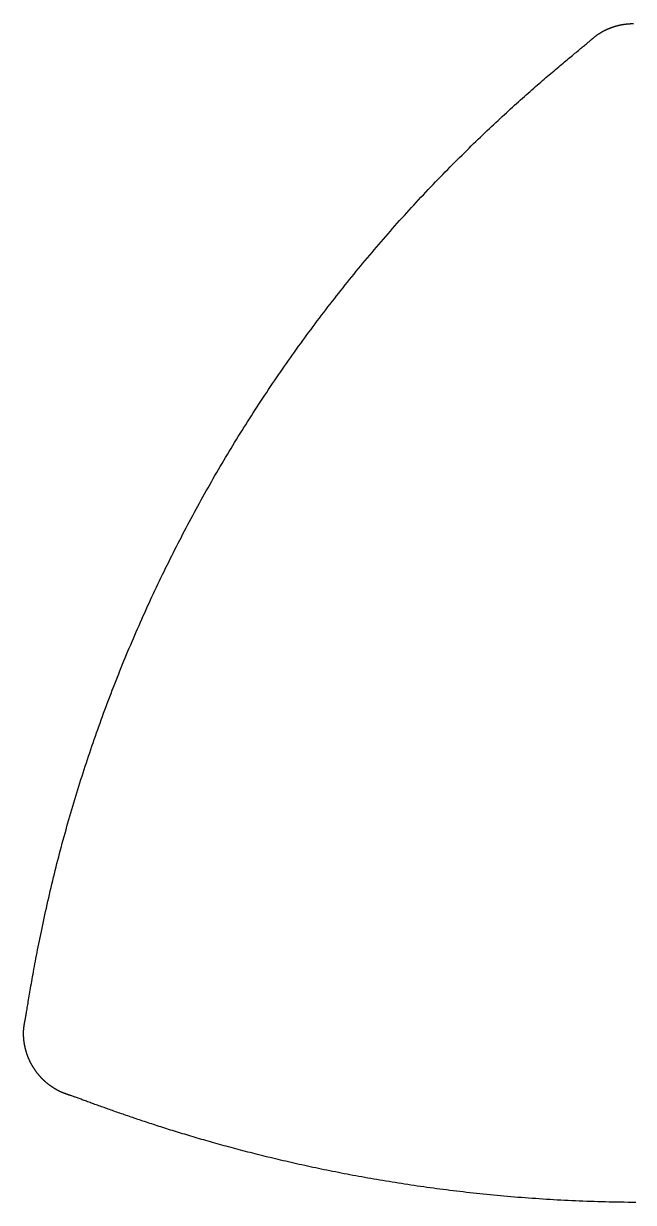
# Model space of a CAD drawing. Extents: x -3 to 136, y 0 to 121.
# Drawn here: x 76.32 to 83.33, y 10.39 to 23.94 of the extents above; entities that cross this region are included whole.
import ezdxf

# ---------------------------------------------------------------- set-up
doc = ezdxf.new("R2010")
doc.units = 0
doc.layers.get('0').update_dxf_attribs({"linetype": 'CONTINUOUS'})

msp = doc.modelspace()

# ---------------------------------------------------------------- linework, layer by layer
for points in [[(82.8388, 23.7524, 0), (82.8413, 23.7547, 0), (82.8437, 23.757, 0), (82.8462, 23.7592, 0), (82.8488, 23.7615, 0), (82.8513, 23.7638, 0), (82.8538, 23.766, 0), (82.8564, 23.7682, 0), (82.8589, 23.7704, 0), (82.8615, 23.7726, 0), (82.8641, 23.7748, 0), (82.8666, 23.777, 0), (82.8692, 23.7792, 0), (82.8719, 23.7813, 0), (82.8745, 23.7834, 0), (82.8771, 23.7856, 0), (82.8798, 23.7877, 0), (82.8824, 23.7898, 0), (82.8851, 23.7918, 0), (82.8878, 23.7939, 0), (82.8904, 23.7959, 0), (82.8931, 23.798, 0), (82.8958, 23.8, 0), (82.8986, 23.802, 0), (82.9013, 23.804, 0), (82.904, 23.806, 0), (82.9068, 23.808, 0), (82.9095, 23.8099, 0), (82.9123, 23.8119, 0), (82.9151, 23.8138, 0), (82.9179, 23.8157, 0), (82.9207, 23.8176, 0), (82.9235, 23.8195, 0), (82.9263, 23.8214, 0), (82.9291, 23.8232, 0), (82.9319, 23.8251, 0), (82.9348, 23.8269, 0), (82.9376, 23.8287, 0), (82.9405, 23.8305, 0), (82.9434, 23.8323, 0), (82.9462, 23.8341, 0), (82.9491, 23.8359, 0), (82.952, 23.8376, 0), (82.9549, 23.8393, 0), (82.9578, 23.8411, 0), (82.9608, 23.8428, 0), (82.9637, 23.8445, 0), (82.9666, 23.8461, 0), (82.9696, 23.8478, 0), (82.9725, 23.8495, 0), (82.9755, 23.8511, 0), (82.9785, 23.8527, 0), (82.9814, 23.8543, 0), (82.9844, 23.8559, 0), (82.9874, 23.8575, 0), (82.9904, 23.8591, 0), (82.9934, 23.8606, 0), (82.9965, 23.8621, 0), (82.9995, 23.8637, 0), (83.0025, 23.8652, 0), (83.0056, 23.8667, 0), (83.0086, 23.8681, 0), (83.0117, 23.8696, 0), (83.0147, 23.8711, 0), (83.0178, 23.8725, 0), (83.0209, 23.8739, 0), (83.024, 23.8753, 0), (83.027, 23.8767, 0), (83.0301, 23.8781, 0), (83.0332, 23.8795, 0), (83.0364, 23.8808, 0), (83.0395, 23.8822, 0), (83.0426, 23.8835, 0), (83.0457, 23.8848, 0), (83.0489, 23.8861, 0), (83.052, 23.8873, 0), (83.0552, 23.8886, 0), (83.0583, 23.8899, 0), (83.0615, 23.8911, 0), (83.0646, 23.8923, 0), (83.0678, 23.8935, 0), (83.071, 23.8947, 0), (83.0742, 23.8959, 0), (83.0774, 23.897, 0), (83.0805, 23.8982, 0), (83.0837, 23.8993, 0), (83.0869, 23.9004, 0), (83.0901, 23.9015, 0), (83.0934, 23.9026, 0), (83.0966, 23.9037, 0), (83.0998, 23.9047, 0), (83.103, 23.9058, 0), (83.1063, 23.9068, 0), (83.1095, 23.9078, 0), (83.1127, 23.9088, 0), (83.116, 23.9098, 0), (83.1192, 23.9107, 0), (83.1225, 23.9117, 0), (83.1257, 23.9126, 0), (83.129, 23.9135, 0), (83.1323, 23.9144, 0), (83.1355, 23.9153, 0), (83.1388, 23.9162, 0), (83.1421, 23.9171, 0), (83.1454, 23.9179, 0), (83.1486, 23.9188, 0), (83.1519, 23.9196, 0), (83.1552, 23.9204, 0), (83.1585, 23.9212, 0), (83.1618, 23.9219, 0), (83.1651, 23.9227, 0), (83.1684, 23.9234, 0), (83.1717, 23.9241, 0), (83.175, 23.9249, 0), (83.1784, 23.9256, 0), (83.1817, 23.9262, 0), (83.185, 23.9269, 0), (83.1883, 23.9275, 0), (83.1917, 23.9282, 0), (83.195, 23.9288, 0), (83.1983, 23.9294, 0), (83.2017, 23.93, 0), (83.205, 23.9306, 0), (83.2083, 23.9311, 0), (83.2117, 23.9317, 0), (83.215, 23.9322, 0), (83.2184, 23.9327, 0), (83.2217, 23.9332, 0), (83.2251, 23.9337, 0), (83.2284, 23.9342, 0), (83.2318, 23.9346, 0), (83.2352, 23.9351, 0), (83.2385, 23.9355, 0), (83.2419, 23.9359, 0), (83.2453, 23.9363, 0), (83.2486, 23.9367, 0), (83.252, 23.937, 0), (83.2554, 23.9374, 0), (83.2587, 23.9377, 0), (83.2621, 23.938, 0), (83.2655, 23.9384, 0), (83.2689, 23.9386, 0), (83.2723, 23.9389, 0), (83.2756, 23.9392, 0), (83.279, 23.9394, 0), (83.2824, 23.9396, 0), (83.2858, 23.9399, 0), (83.2892, 23.9401, 0), (83.2926, 23.9402, 0), (83.296, 23.9404, 0), (83.2993, 23.9406, 0), (83.3027, 23.9407, 0), (83.3061, 23.9408, 0), (83.3095, 23.9409, 0), (83.3129, 23.941, 0), (83.3163, 23.9411, 0), (83.3197, 23.9411, 0), (83.3231, 23.9412, 0), (83.3265, 23.9412, 0), (83.3299, 23.9412, 0)], [(76.3327, 12.4835, 0), (76.3337, 12.488, 0), (76.3348, 12.4934, 0), (76.336, 12.4997, 0), (76.3374, 12.507, 0), (76.3388, 12.5152, 0), (76.3404, 12.5242, 0), (76.3422, 12.5342, 0), (76.344, 12.5451, 0), (76.346, 12.5568, 0), (76.3481, 12.5694, 0), (76.3503, 12.5829, 0), (76.3527, 12.5972, 0), (76.3552, 12.6123, 0), (76.3578, 12.6283, 0), (76.3606, 12.645, 0), (76.3635, 12.6626, 0), (76.3665, 12.6809, 0), (76.3697, 12.7, 0), (76.373, 12.7199, 0), (76.3765, 12.7406, 0), (76.3801, 12.7619, 0), (76.3838, 12.784, 0), (76.3877, 12.8069, 0), (76.3918, 12.8304, 0), (76.3959, 12.8547, 0), (76.4003, 12.8796, 0), (76.4048, 12.9052, 0), (76.4094, 12.9315, 0), (76.4142, 12.9584, 0), (76.4191, 12.986, 0), (76.4242, 13.0142, 0), (76.4294, 13.043, 0), (76.4348, 13.0725, 0), (76.4404, 13.1026, 0), (76.4461, 13.1332, 0), (76.4519, 13.1644, 0), (76.458, 13.1962, 0), (76.4642, 13.2286, 0), (76.4705, 13.2615, 0), (76.477, 13.2949, 0), (76.4837, 13.3289, 0), (76.4906, 13.3634, 0), (76.4976, 13.3984, 0), (76.5048, 13.4339, 0), (76.5122, 13.4698, 0), (76.5197, 13.5063, 0), (76.5274, 13.5432, 0), (76.5353, 13.5805, 0), (76.5433, 13.6183, 0), (76.5515, 13.6565, 0), (76.5599, 13.6952, 0), (76.5685, 13.7342, 0), (76.5773, 13.7736, 0), (76.5862, 13.8132, 0), (76.5951, 13.8528, 0), (76.6042, 13.8923, 0), (76.6133, 13.9317, 0), (76.6226, 13.9712, 0), (76.6319, 14.0106, 0), (76.6413, 14.0499, 0), (76.6508, 14.0893, 0), (76.6603, 14.1286, 0), (76.67, 14.1678, 0), (76.6797, 14.2071, 0), (76.6896, 14.2463, 0), (76.6995, 14.2854, 0), (76.7095, 14.3245, 0), (76.7196, 14.3636, 0), (76.7298, 14.4027, 0), (76.74, 14.4417, 0), (76.7504, 14.4807, 0), (76.7608, 14.5197, 0), (76.7714, 14.5586, 0), (76.782, 14.5975, 0), (76.7927, 14.6363, 0), (76.8034, 14.6752, 0), (76.8143, 14.7139, 0), (76.8253, 14.7527, 0), (76.8363, 14.7914, 0), (76.8475, 14.8301, 0), (76.8587, 14.8688, 0), (76.87, 14.9074, 0), (76.8814, 14.946, 0), (76.8929, 14.9846, 0), (76.9044, 15.0231, 0), (76.9161, 15.0616, 0), (76.9278, 15.1001, 0), (76.9397, 15.1385, 0), (76.9516, 15.1769, 0), (76.9636, 15.2153, 0), (76.9757, 15.2536, 0), (76.9878, 15.2919, 0), (77.0001, 15.3302, 0), (77.0125, 15.3685, 0), (77.0249, 15.4067, 0), (77.0374, 15.4449, 0), (77.05, 15.483, 0), (77.0627, 15.5212, 0), (77.0755, 15.5593, 0), (77.0884, 15.5973, 0), (77.1014, 15.6354, 0), (77.1144, 15.6734, 0), (77.1276, 15.7114, 0), (77.1408, 15.7493, 0), (77.1541, 15.7872, 0), (77.1675, 15.8251, 0), (77.181, 15.863, 0), (77.1946, 15.9008, 0), (77.2082, 15.9386, 0), (77.222, 15.9764, 0), (77.2358, 16.0141, 0), (77.2497, 16.0519, 0), (77.2638, 16.0895, 0), (77.2779, 16.1272, 0), (77.2921, 16.1648, 0), (77.3063, 16.2024, 0), (77.3207, 16.24, 0), (77.3352, 16.2776, 0), (77.3497, 16.3151, 0), (77.3643, 16.3526, 0), (77.3791, 16.39, 0), (77.3939, 16.4275, 0), (77.4088, 16.4649, 0), (77.4237, 16.5023, 0), (77.4388, 16.5396, 0), (77.454, 16.5769, 0), (77.4692, 16.6142, 0), (77.4846, 16.6515, 0), (77.5, 16.6888, 0), (77.5155, 16.726, 0), (77.5311, 16.7632, 0), (77.5468, 16.8003, 0), (77.5625, 16.8374, 0), (77.5784, 16.8744, 0), (77.5943, 16.9115, 0), (77.6103, 16.9485, 0), (77.6264, 16.9854, 0), (77.6426, 17.0223, 0), (77.6589, 17.0592, 0), (77.6752, 17.096, 0), (77.6916, 17.1328, 0), (77.7082, 17.1695, 0), (77.7248, 17.2062, 0), (77.7414, 17.2429, 0), (77.7582, 17.2795, 0), (77.7751, 17.3161, 0), (77.792, 17.3527, 0), (77.809, 17.3892, 0), (77.8261, 17.4257, 0), (77.8433, 17.4621, 0), (77.8605, 17.4985, 0), (77.8779, 17.5348, 0), (77.8953, 17.5711, 0), (77.9128, 17.6074, 0), (77.9304, 17.6436, 0), (77.9481, 17.6798, 0), (77.9659, 17.7159, 0), (77.9837, 17.752, 0), (78.0016, 17.7881, 0), (78.0196, 17.8241, 0), (78.0377, 17.8601, 0), (78.0559, 17.896, 0), (78.0741, 17.9319, 0), (78.0925, 17.9677, 0), (78.1109, 18.0035, 0), (78.1294, 18.0393, 0), (78.1479, 18.075, 0), (78.1666, 18.1107, 0), (78.1853, 18.1463, 0), (78.2041, 18.1819, 0), (78.223, 18.2174, 0), (78.242, 18.2529, 0), (78.2611, 18.2884, 0), (78.2802, 18.3238, 0), (78.2994, 18.3591, 0), (78.3187, 18.3945, 0), (78.3381, 18.4297, 0), (78.3576, 18.465, 0), (78.3771, 18.5001, 0), (78.3967, 18.5353, 0), (78.4164, 18.5704, 0), (78.4362, 18.6054, 0), (78.4561, 18.6404, 0), (78.476, 18.6754, 0), (78.496, 18.7103, 0), (78.5161, 18.7452, 0), (78.5363, 18.78, 0), (78.5566, 18.8147, 0), (78.5769, 18.8495, 0), (78.5973, 18.8842, 0), (78.6178, 18.9188, 0), (78.6384, 18.9534, 0), (78.6591, 18.9879, 0), (78.6798, 19.0224, 0), (78.7006, 19.0568, 0), (78.7215, 19.0912, 0), (78.7425, 19.1256, 0), (78.7635, 19.1599, 0), (78.7846, 19.1941, 0), (78.8058, 19.2284, 0), (78.8271, 19.2625, 0), (78.8485, 19.2966, 0), (78.8699, 19.3307, 0), (78.8914, 19.3647, 0), (78.913, 19.3987, 0), (78.9347, 19.4326, 0), (78.9564, 19.4664, 0), (78.9783, 19.5002, 0), (79.0002, 19.534, 0), (79.0222, 19.5677, 0), (79.0442, 19.6014, 0), (79.0664, 19.635, 0), (79.0886, 19.6686, 0), (79.1109, 19.7021, 0), (79.1332, 19.7356, 0), (79.1557, 19.769, 0), (79.1782, 19.8023, 0), (79.2008, 19.8356, 0), (79.2235, 19.8689, 0), (79.2462, 19.9021, 0), (79.269, 19.9353, 0), (79.2919, 19.9684, 0), (79.3149, 20.0014, 0), (79.338, 20.0345, 0), (79.3611, 20.0674, 0), (79.3843, 20.1003, 0), (79.4076, 20.1332, 0), (79.431, 20.166, 0), (79.4544, 20.1987, 0), (79.4779, 20.2314, 0), (79.5015, 20.264, 0), (79.5252, 20.2966, 0), (79.5489, 20.3292, 0), (79.5727, 20.3616, 0), (79.5966, 20.3941, 0), (79.6205, 20.4264, 0), (79.6446, 20.4588, 0), (79.6687, 20.491, 0), (79.6929, 20.5232, 0), (79.7171, 20.5554, 0), (79.7415, 20.5875, 0), (79.7659, 20.6195, 0), (79.7904, 20.6515, 0), (79.8149, 20.6835, 0), (79.8396, 20.7154, 0), (79.8643, 20.7472, 0), (79.8891, 20.779, 0), (79.9139, 20.8107, 0), (79.9388, 20.8423, 0), (79.9638, 20.874, 0), (79.9889, 20.9055, 0), (80.0141, 20.937, 0), (80.0393, 20.9684, 0), (80.0646, 20.9998, 0), (80.09, 21.0312, 0), (80.1154, 21.0624, 0), (80.1409, 21.0936, 0), (80.1665, 21.1248, 0), (80.1922, 21.1559, 0), (80.2179, 21.1869, 0), (80.2437, 21.2179, 0), (80.2696, 21.2489, 0), (80.2956, 21.2797, 0), (80.3216, 21.3106, 0), (80.3477, 21.3413, 0), (80.3739, 21.372, 0), (80.4001, 21.4026, 0), (80.4264, 21.4332, 0), (80.4528, 21.4638, 0), (80.4793, 21.4942, 0), (80.5058, 21.5246, 0), (80.5324, 21.555, 0), (80.5591, 21.5853, 0), (80.5858, 21.6155, 0), (80.6127, 21.6457, 0), (80.6396, 21.6758, 0), (80.6665, 21.7058, 0), (80.6936, 21.7358, 0), (80.7207, 21.7657, 0), (80.7478, 21.7956, 0), (80.7751, 21.8254, 0), (80.8024, 21.8552, 0), (80.8298, 21.8849, 0), (80.8573, 21.9145, 0), (80.8848, 21.9441, 0), (80.9124, 21.9736, 0), (80.9401, 22.003, 0), (80.9678, 22.0324, 0), (80.9956, 22.0617, 0), (81.0235, 22.091, 0), (81.0515, 22.1202, 0), (81.0795, 22.1493, 0), (81.1076, 22.1784, 0), (81.1357, 22.2074, 0), (81.1637, 22.2361, 0), (81.1916, 22.2646, 0), (81.2194, 22.2928, 0), (81.247, 22.3208, 0), (81.2745, 22.3485, 0), (81.302, 22.376, 0), (81.3292, 22.4032, 0), (81.3564, 22.4302, 0), (81.3834, 22.4569, 0), (81.4102, 22.4834, 0), (81.437, 22.5096, 0), (81.4635, 22.5356, 0), (81.49, 22.5613, 0), (81.5163, 22.5868, 0), (81.5424, 22.612, 0), (81.5684, 22.637, 0), (81.5942, 22.6617, 0), (81.6199, 22.6862, 0), (81.6454, 22.7104, 0), (81.6707, 22.7344, 0), (81.6959, 22.7581, 0), (81.7209, 22.7816, 0), (81.7457, 22.8048, 0), (81.7704, 22.8277, 0), (81.7948, 22.8504, 0), (81.8191, 22.8729, 0), (81.8433, 22.8951, 0), (81.8672, 22.9171, 0), (81.8909, 22.9388, 0), (81.9145, 22.9602, 0), (81.9378, 22.9814, 0), (81.961, 23.0024, 0), (81.9839, 23.0231, 0), (82.0067, 23.0435, 0), (82.0292, 23.0637, 0), (82.0516, 23.0836, 0), (82.0737, 23.1033, 0), (82.0956, 23.1228, 0), (82.1173, 23.1419, 0), (82.1388, 23.1609, 0), (82.16, 23.1795, 0), (82.1811, 23.198, 0), (82.2019, 23.2161, 0), (82.2225, 23.234, 0), (82.2428, 23.2517, 0), (82.2629, 23.2691, 0), (82.2828, 23.2863, 0), (82.3025, 23.3032, 0), (82.3219, 23.3198, 0), (82.341, 23.3362, 0), (82.3599, 23.3523, 0), (82.3786, 23.3682, 0), (82.397, 23.3838, 0), (82.4151, 23.3992, 0), (82.433, 23.4143, 0), (82.4506, 23.4292, 0), (82.468, 23.4438, 0), (82.4851, 23.4582, 0), (82.5019, 23.4723, 0), (82.5185, 23.4861, 0), (82.5348, 23.4997, 0), (82.5508, 23.513, 0), (82.5665, 23.5261, 0), (82.5819, 23.5389, 0), (82.5971, 23.5515, 0), (82.612, 23.5638, 0), (82.6265, 23.5759, 0), (82.6408, 23.5877, 0), (82.6548, 23.5992, 0), (82.6685, 23.6105, 0), (82.6819, 23.6215, 0), (82.695, 23.6323, 0), (82.7077, 23.6428, 0), (82.72, 23.6529, 0), (82.7318, 23.6627, 0), (82.7432, 23.672, 0), (82.7541, 23.681, 0), (82.7646, 23.6896, 0), (82.7744, 23.6978, 0), (82.7837, 23.7055, 0), (82.7925, 23.7128, 0), (82.8006, 23.7196, 0), (82.8081, 23.7258, 0), (82.815, 23.7316, 0), (82.8212, 23.7369, 0), (82.8267, 23.7416, 0), (82.8315, 23.7458, 0), (82.8355, 23.7494, 0), (82.8388, 23.7524, 0)], [(76.8254, 11.6301, 0), (76.8222, 11.6311, 0), (76.819, 11.6321, 0), (76.8158, 11.6331, 0), (76.8125, 11.6341, 0), (76.8093, 11.6352, 0), (76.8061, 11.6363, 0), (76.8029, 11.6374, 0), (76.7997, 11.6385, 0), (76.7965, 11.6396, 0), (76.7934, 11.6407, 0), (76.7902, 11.6419, 0), (76.787, 11.6431, 0), (76.7838, 11.6442, 0), (76.7807, 11.6455, 0), (76.7775, 11.6467, 0), (76.7744, 11.6479, 0), (76.7713, 11.6492, 0), (76.7681, 11.6504, 0), (76.765, 11.6517, 0), (76.7619, 11.653, 0), (76.7588, 11.6543, 0), (76.7557, 11.6557, 0), (76.7526, 11.657, 0), (76.7495, 11.6584, 0), (76.7464, 11.6598, 0), (76.7433, 11.6612, 0), (76.7402, 11.6626, 0), (76.7372, 11.664, 0), (76.7341, 11.6654, 0), (76.7311, 11.6669, 0), (76.728, 11.6684, 0), (76.725, 11.6698, 0), (76.7219, 11.6713, 0), (76.7189, 11.6729, 0), (76.7159, 11.6744, 0), (76.7129, 11.6759, 0), (76.7099, 11.6775, 0), (76.7069, 11.6791, 0), (76.7039, 11.6807, 0), (76.7009, 11.6823, 0), (76.698, 11.6839, 0), (76.695, 11.6855, 0), (76.6921, 11.6872, 0), (76.6891, 11.6888, 0), (76.6862, 11.6905, 0), (76.6832, 11.6922, 0), (76.6803, 11.6939, 0), (76.6774, 11.6956, 0), (76.6745, 11.6974, 0), (76.6716, 11.6991, 0), (76.6687, 11.7009, 0), (76.6658, 11.7026, 0), (76.6629, 11.7044, 0), (76.6601, 11.7062, 0), (76.6572, 11.7081, 0), (76.6544, 11.7099, 0), (76.6515, 11.7117, 0), (76.6487, 11.7136, 0), (76.6459, 11.7155, 0), (76.6431, 11.7174, 0), (76.6403, 11.7193, 0), (76.6375, 11.7212, 0), (76.6347, 11.7231, 0), (76.6319, 11.725, 0), (76.6291, 11.727, 0), (76.6264, 11.729, 0), (76.6236, 11.7309, 0), (76.6209, 11.7329, 0), (76.6181, 11.7349, 0), (76.6154, 11.737, 0), (76.6127, 11.739, 0), (76.61, 11.741, 0), (76.6073, 11.7431, 0), (76.6046, 11.7452, 0), (76.6019, 11.7472, 0), (76.5993, 11.7493, 0), (76.5966, 11.7514, 0), (76.594, 11.7536, 0), (76.5913, 11.7557, 0), (76.5887, 11.7578, 0), (76.5861, 11.76, 0), (76.5835, 11.7622, 0), (76.5809, 11.7644, 0), (76.5783, 11.7665, 0), (76.5757, 11.7687, 0), (76.5732, 11.771, 0), (76.5706, 11.7732, 0), (76.5681, 11.7754, 0), (76.5655, 11.7777, 0), (76.563, 11.7799, 0), (76.5605, 11.7822, 0), (76.558, 11.7845, 0), (76.5555, 11.7868, 0), (76.553, 11.7891, 0), (76.5505, 11.7914, 0), (76.5481, 11.7938, 0), (76.5456, 11.7961, 0), (76.5432, 11.7984, 0), (76.5408, 11.8008, 0), (76.5383, 11.8032, 0), (76.5359, 11.8056, 0), (76.5335, 11.808, 0), (76.5312, 11.8104, 0), (76.5288, 11.8128, 0), (76.5264, 11.8152, 0), (76.5241, 11.8177, 0), (76.5217, 11.8201, 0), (76.5194, 11.8226, 0), (76.5171, 11.825, 0), (76.5148, 11.8275, 0), (76.5125, 11.83, 0), (76.5102, 11.8325, 0), (76.5079, 11.835, 0), (76.5057, 11.8376, 0), (76.5034, 11.8401, 0), (76.5012, 11.8426, 0), (76.499, 11.8452, 0), (76.4967, 11.8478, 0), (76.4945, 11.8503, 0), (76.4924, 11.8529, 0), (76.4902, 11.8555, 0), (76.488, 11.8581, 0), (76.4859, 11.8607, 0), (76.4837, 11.8634, 0), (76.4816, 11.866, 0), (76.4795, 11.8686, 0), (76.4773, 11.8713, 0), (76.4752, 11.8739, 0), (76.4732, 11.8766, 0), (76.4711, 11.8793, 0), (76.469, 11.882, 0), (76.467, 11.8847, 0), (76.4649, 11.8874, 0), (76.4629, 11.8901, 0), (76.4609, 11.8928, 0), (76.4589, 11.8956, 0), (76.4569, 11.8983, 0), (76.4549, 11.9011, 0), (76.453, 11.9039, 0), (76.451, 11.9066, 0), (76.4491, 11.9094, 0), (76.4472, 11.9122, 0), (76.4452, 11.915, 0), (76.4433, 11.9178, 0), (76.4415, 11.9206, 0), (76.4396, 11.9235, 0), (76.4377, 11.9263, 0), (76.4359, 11.9291, 0), (76.434, 11.932, 0), (76.4322, 11.9348, 0), (76.4304, 11.9377, 0), (76.4286, 11.9406, 0), (76.4268, 11.9435, 0), (76.425, 11.9464, 0), (76.4232, 11.9493, 0), (76.4215, 11.9522, 0), (76.4198, 11.9551, 0), (76.418, 11.958, 0), (76.4163, 11.961, 0), (76.4146, 11.9639, 0), (76.4129, 11.9668, 0), (76.4113, 11.9698, 0), (76.4096, 11.9728, 0), (76.408, 11.9757, 0), (76.4063, 11.9787, 0), (76.4047, 11.9817, 0), (76.4031, 11.9847, 0), (76.4015, 11.9877, 0), (76.4, 11.9907, 0), (76.3984, 11.9937, 0), (76.3968, 11.9967, 0), (76.3953, 11.9997, 0), (76.3938, 12.0028, 0), (76.3923, 12.0058, 0), (76.3908, 12.0088, 0), (76.3893, 12.0119, 0), (76.3878, 12.015, 0), (76.3864, 12.018, 0), (76.385, 12.0211, 0), (76.3835, 12.0242, 0), (76.3821, 12.0272, 0), (76.3807, 12.0303, 0), (76.3793, 12.0334, 0), (76.378, 12.0365, 0), (76.3766, 12.0396, 0), (76.3753, 12.0427, 0), (76.3739, 12.0459, 0), (76.3726, 12.049, 0), (76.3713, 12.0521, 0), (76.37, 12.0552, 0), (76.3688, 12.0584, 0), (76.3675, 12.0615, 0), (76.3663, 12.0647, 0), (76.365, 12.0678, 0), (76.3638, 12.071, 0), (76.3626, 12.0742, 0), (76.3615, 12.0773, 0), (76.3603, 12.0805, 0), (76.3591, 12.0837, 0), (76.358, 12.0869, 0), (76.3569, 12.0901, 0), (76.3557, 12.0933, 0), (76.3546, 12.0965, 0), (76.3536, 12.0997, 0), (76.3525, 12.1029, 0), (76.3514, 12.1061, 0), (76.3504, 12.1094, 0), (76.3494, 12.1126, 0), (76.3484, 12.1158, 0), (76.3474, 12.1191, 0), (76.3464, 12.1223, 0), (76.3454, 12.1255, 0), (76.3445, 12.1288, 0), (76.3435, 12.132, 0), (76.3426, 12.1353, 0), (76.3417, 12.1386, 0), (76.3408, 12.1418, 0), (76.3399, 12.1451, 0), (76.3391, 12.1484, 0), (76.3382, 12.1517, 0), (76.3374, 12.1549, 0), (76.3366, 12.1582, 0), (76.3358, 12.1615, 0), (76.335, 12.1648, 0), (76.3342, 12.1681, 0), (76.3334, 12.1714, 0), (76.3327, 12.1747, 0), (76.332, 12.178, 0), (76.3313, 12.1813, 0), (76.3306, 12.1847, 0), (76.3299, 12.188, 0), (76.3292, 12.1913, 0), (76.3286, 12.1946, 0), (76.3279, 12.198, 0), (76.3273, 12.2013, 0), (76.3267, 12.2046, 0), (76.3261, 12.208, 0), (76.3255, 12.2113, 0), (76.325, 12.2147, 0), (76.3244, 12.218, 0), (76.3239, 12.2214, 0), (76.3234, 12.2247, 0), (76.3229, 12.2281, 0), (76.3224, 12.2314, 0), (76.322, 12.2348, 0), (76.3215, 12.2381, 0), (76.3211, 12.2415, 0), (76.3207, 12.2449, 0), (76.3203, 12.2482, 0), (76.3199, 12.2516, 0), (76.3195, 12.255, 0), (76.3191, 12.2583, 0), (76.3188, 12.2617, 0), (76.3185, 12.2651, 0), (76.3182, 12.2685, 0), (76.3179, 12.2718, 0), (76.3176, 12.2752, 0), (76.3173, 12.2786, 0), (76.3171, 12.282, 0), (76.3169, 12.2854, 0), (76.3167, 12.2887, 0), (76.3165, 12.2921, 0), (76.3163, 12.2955, 0), (76.3161, 12.2989, 0), (76.316, 12.3023, 0), (76.3159, 12.3057, 0), (76.3157, 12.309, 0), (76.3156, 12.3124, 0), (76.3156, 12.3158, 0), (76.3155, 12.3192, 0), (76.3155, 12.3226, 0), (76.3154, 12.326, 0), (76.3154, 12.3293, 0), (76.3154, 12.3327, 0), (76.3154, 12.3361, 0), (76.3155, 12.3395, 0), (76.3155, 12.3429, 0), (76.3156, 12.3462, 0), (76.3157, 12.3496, 0), (76.3158, 12.353, 0), (76.3159, 12.3564, 0), (76.316, 12.3598, 0), (76.3161, 12.3631, 0), (76.3163, 12.3665, 0), (76.3165, 12.3699, 0), (76.3167, 12.3733, 0), (76.3169, 12.3766, 0), (76.3171, 12.38, 0), (76.3174, 12.3834, 0), (76.3177, 12.3868, 0), (76.3179, 12.3901, 0), (76.3182, 12.3935, 0), (76.3186, 12.3969, 0), (76.3189, 12.4002, 0), (76.3192, 12.4036, 0), (76.3196, 12.4069, 0), (76.32, 12.4103, 0), (76.3204, 12.4137, 0), (76.3208, 12.417, 0), (76.3212, 12.4204, 0), (76.3217, 12.4237, 0), (76.3221, 12.4271, 0), (76.3226, 12.4304, 0), (76.3231, 12.4337, 0), (76.3237, 12.4371, 0), (76.3242, 12.4404, 0), (76.3247, 12.4437, 0), (76.3253, 12.4471, 0), (76.3259, 12.4504, 0), (76.3265, 12.4537, 0), (76.3271, 12.4571, 0), (76.3278, 12.4604, 0), (76.3284, 12.4637, 0), (76.3291, 12.467, 0), (76.3298, 12.4703, 0), (76.3305, 12.4736, 0), (76.3312, 12.4769, 0), (76.3319, 12.4802, 0), (76.3327, 12.4835, 0)], [(83.3548, 10.3905, 0), (83.3107, 10.3908, 0), (83.2667, 10.3912, 0), (83.2228, 10.3918, 0), (83.179, 10.3924, 0), (83.1353, 10.3931, 0), (83.0917, 10.394, 0), (83.0483, 10.3949, 0), (83.0049, 10.396, 0), (82.9617, 10.3971, 0), (82.9186, 10.3983, 0), (82.8756, 10.3997, 0), (82.8327, 10.4011, 0), (82.7899, 10.4027, 0), (82.7473, 10.4043, 0), (82.7047, 10.406, 0), (82.6623, 10.4078, 0), (82.62, 10.4097, 0), (82.5778, 10.4117, 0), (82.5358, 10.4138, 0), (82.4938, 10.416, 0), (82.452, 10.4183, 0), (82.4102, 10.4207, 0), (82.3686, 10.4231, 0), (82.3272, 10.4257, 0), (82.2858, 10.4283, 0), (82.2445, 10.431, 0), (82.2034, 10.4338, 0), (82.1624, 10.4367, 0), (82.1215, 10.4396, 0), (82.0808, 10.4427, 0), (82.0401, 10.4458, 0), (81.9996, 10.449, 0), (81.9592, 10.4523, 0), (81.9189, 10.4557, 0), (81.8788, 10.4592, 0), (81.8387, 10.4627, 0), (81.7988, 10.4663, 0), (81.759, 10.47, 0), (81.7194, 10.4737, 0), (81.6798, 10.4776, 0), (81.6404, 10.4815, 0), (81.6011, 10.4855, 0), (81.562, 10.4895, 0), (81.5229, 10.4936, 0), (81.484, 10.4978, 0), (81.4452, 10.5021, 0), (81.4066, 10.5064, 0), (81.368, 10.5108, 0), (81.3296, 10.5153, 0), (81.2914, 10.5199, 0), (81.2532, 10.5245, 0), (81.2152, 10.5291, 0), (81.1773, 10.5339, 0), (81.1395, 10.5387, 0), (81.1019, 10.5435, 0), (81.0644, 10.5484, 0), (81.027, 10.5534, 0), (80.9898, 10.5585, 0), (80.9527, 10.5636, 0), (80.9157, 10.5687, 0), (80.8788, 10.574, 0), (80.8421, 10.5792, 0), (80.8055, 10.5846, 0), (80.7691, 10.59, 0), (80.7328, 10.5954, 0), (80.6966, 10.6009, 0), (80.6605, 10.6065, 0), (80.6246, 10.6121, 0), (80.5888, 10.6177, 0), (80.5532, 10.6234, 0), (80.5176, 10.6292, 0), (80.4823, 10.635, 0), (80.447, 10.6408, 0), (80.4119, 10.6467, 0), (80.3769, 10.6527, 0), (80.3421, 10.6587, 0), (80.3074, 10.6647, 0), (80.2728, 10.6708, 0), (80.2384, 10.6769, 0), (80.2041, 10.6831, 0), (80.17, 10.6893, 0), (80.136, 10.6956, 0), (80.1021, 10.7018, 0), (80.0684, 10.7082, 0), (80.0348, 10.7145, 0), (80.0013, 10.721, 0), (79.968, 10.7274, 0), (79.9348, 10.7339, 0), (79.9018, 10.7404, 0), (79.8689, 10.7469, 0), (79.8362, 10.7535, 0), (79.8036, 10.7602, 0), (79.7711, 10.7668, 0), (79.7388, 10.7735, 0), (79.7066, 10.7802, 0), (79.6746, 10.7869, 0), (79.6427, 10.7937, 0), (79.611, 10.8005, 0), (79.5794, 10.8073, 0), (79.5479, 10.8142, 0), (79.5166, 10.8211, 0), (79.4854, 10.828, 0), (79.4544, 10.8349, 0), (79.4236, 10.8419, 0), (79.3928, 10.8488, 0), (79.3623, 10.8558, 0), (79.3318, 10.8629, 0), (79.3015, 10.8699, 0), (79.2714, 10.877, 0), (79.2414, 10.884, 0), (79.2116, 10.8911, 0), (79.1819, 10.8982, 0), (79.1524, 10.9054, 0), (79.123, 10.9125, 0), (79.0938, 10.9197, 0), (79.0647, 10.9268, 0), (79.0357, 10.934, 0), (79.0069, 10.9412, 0), (78.9783, 10.9484, 0), (78.9498, 10.9557, 0), (78.9215, 10.9629, 0), (78.8933, 10.9701, 0), (78.8653, 10.9774, 0), (78.8374, 10.9846, 0), (78.8097, 10.9919, 0), (78.7822, 10.9992, 0), (78.7548, 11.0064, 0), (78.7275, 11.0137, 0), (78.7004, 11.021, 0), (78.6735, 11.0283, 0), (78.6467, 11.0355, 0), (78.62, 11.0428, 0), (78.5936, 11.0501, 0), (78.5673, 11.0574, 0), (78.5411, 11.0647, 0), (78.5151, 11.072, 0), (78.4893, 11.0792, 0), (78.4636, 11.0865, 0), (78.438, 11.0938, 0), (78.4127, 11.101, 0), (78.3875, 11.1083, 0), (78.3624, 11.1155, 0), (78.3375, 11.1228, 0), (78.3128, 11.13, 0), (78.2882, 11.1372, 0), (78.2638, 11.1445, 0), (78.2396, 11.1517, 0), (78.2155, 11.1589, 0), (78.1916, 11.166, 0), (78.1678, 11.1732, 0), (78.1442, 11.1804, 0), (78.1208, 11.1875, 0), (78.0975, 11.1946, 0), (78.0744, 11.2017, 0), (78.0514, 11.2088, 0), (78.0287, 11.2159, 0), (78.006, 11.2229, 0), (77.9836, 11.2299, 0), (77.9613, 11.2369, 0), (77.9392, 11.2439, 0), (77.9172, 11.2509, 0), (77.8954, 11.2578, 0), (77.8738, 11.2648, 0), (77.8524, 11.2716, 0), (77.8311, 11.2785, 0), (77.81, 11.2854, 0), (77.789, 11.2922, 0), (77.7682, 11.299, 0), (77.7476, 11.3057, 0), (77.7272, 11.3124, 0), (77.7069, 11.3191, 0), (77.6868, 11.3258, 0), (77.6669, 11.3324, 0), (77.6471, 11.339, 0), (77.6275, 11.3456, 0), (77.6081, 11.3521, 0), (77.5889, 11.3586, 0), (77.5698, 11.3651, 0), (77.5509, 11.3715, 0), (77.5322, 11.3779, 0), (77.5136, 11.3843, 0), (77.4952, 11.3906, 0), (77.477, 11.3968, 0), (77.459, 11.4031, 0), (77.4411, 11.4093, 0), (77.4234, 11.4154, 0), (77.4059, 11.4215, 0), (77.3886, 11.4276, 0), (77.3714, 11.4336, 0), (77.3544, 11.4395, 0), (77.3376, 11.4455, 0), (77.321, 11.4513, 0), (77.3045, 11.4572, 0), (77.2883, 11.463, 0), (77.2722, 11.4687, 0), (77.2563, 11.4744, 0), (77.2405, 11.48, 0), (77.225, 11.4856, 0), (77.2096, 11.4911, 0), (77.1944, 11.4966, 0), (77.1793, 11.502, 0), (77.1645, 11.5073, 0), (77.1498, 11.5126, 0), (77.1354, 11.5179, 0), (77.1211, 11.5231, 0), (77.1069, 11.5282, 0), (77.093, 11.5333, 0), (77.0793, 11.5383, 0), (77.0657, 11.5432, 0), (77.0523, 11.5481, 0), (77.0391, 11.5529, 0), (77.0262, 11.5577, 0), (77.0135, 11.5623, 0), (77.0011, 11.5668, 0), (76.9891, 11.5713, 0), (76.9774, 11.5756, 0), (76.9659, 11.5798, 0), (76.9549, 11.5838, 0), (76.9442, 11.5877, 0), (76.9338, 11.5915, 0), (76.9238, 11.5952, 0), (76.9142, 11.5987, 0), (76.905, 11.6021, 0), (76.8961, 11.6053, 0), (76.8877, 11.6083, 0), (76.8797, 11.6112, 0), (76.8722, 11.6139, 0), (76.8651, 11.6165, 0), (76.8584, 11.6189, 0), (76.8522, 11.6211, 0), (76.8465, 11.6231, 0), (76.8413, 11.6249, 0), (76.8365, 11.6265, 0), (76.8323, 11.6279, 0), (76.8286, 11.6291, 0), (76.8254, 11.6301, 0)]]:
    msp.add_polyline3d(points)

doc.saveas('drawing.dxf')
